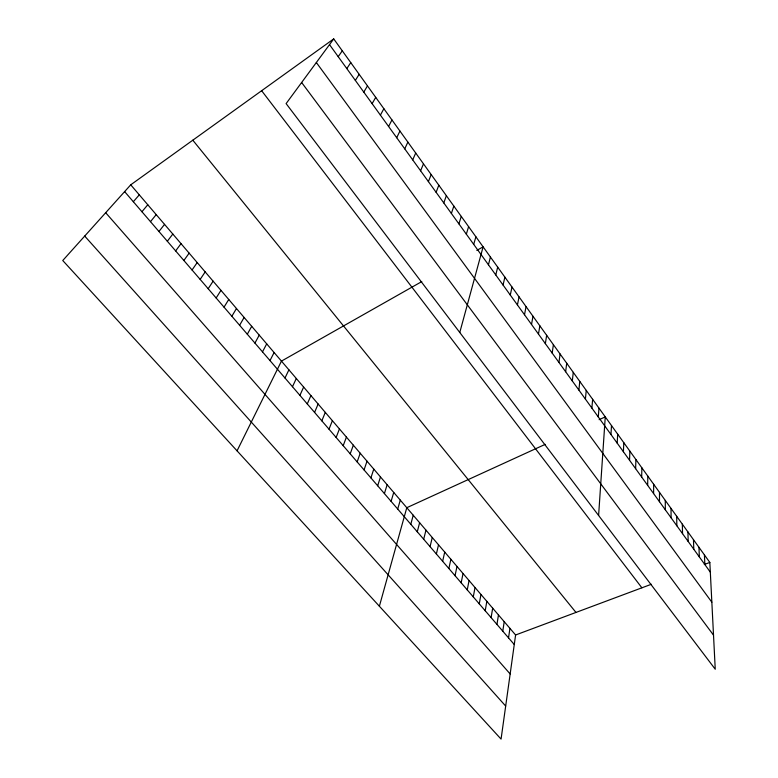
<?xml version="1.0" encoding="UTF-8"?>
<svg xmlns="http://www.w3.org/2000/svg" width="778" height="778" viewBox="0 0 778 778"><rect width="100%" height="100%" fill="white"/><g stroke="black" fill="none" stroke-linecap="round" stroke-linejoin="round"><path stroke-width="1.17" d="M659.481 501.732L659.501 492.377M653.598 493.573L653.676 484.266M647.666 485.355L647.802 476.087M641.675 477.06L641.879 467.841M635.636 468.696L635.898 459.526M629.548 460.255L629.879 451.143M623.402 451.746L623.8 442.682M617.207 443.168L617.674 434.153M610.963 434.513L611.498 425.556M598.603 515.493L605.265 416.882L599.118 419.692M598.301 416.969L598.972 408.129M591.883 408.09L592.632 399.299M585.416 399.124L586.233 390.391M578.89 390.079L579.785 381.414M572.307 380.957L573.269 372.351M565.655 371.748L566.705 363.209M558.954 362.46L560.082 353.98M130.733 184.824L515.6 634.984L501.071 739.1L62.755 260.523L130.733 184.824L333.723 38.9L709.828 562.436L715.245 669.226L286.11 103.6L333.723 38.9M552.185 353.095L553.391 344.673M508.54 637.882L509.93 628.352M502.773 631.172L504.222 621.671M545.359 343.633L546.652 335.289M496.957 624.423L498.465 614.941M491.103 617.615L492.678 608.172M538.473 334.093L539.844 325.817M485.209 610.759L486.834 601.336M531.52 324.465L532.979 316.257M479.267 603.854L480.96 594.46M473.277 596.891L475.027 587.526M524.508 314.74L526.045 306.61M467.247 589.88L469.056 580.544M461.169 582.81L463.046 573.512M517.428 304.937L519.052 296.875M455.042 575.691L456.987 566.423M510.28 295.037L511.992 287.053M448.867 568.514L450.88 559.275M442.643 561.278L444.724 552.079M503.065 285.04L504.873 277.133M436.38 553.994L438.52 544.824M430.059 546.652L432.267 537.52M495.781 274.955L497.687 267.126M423.689 539.242L425.974 530.149M488.438 264.783L490.432 257.032M417.271 531.782L419.624 522.728M410.803 524.265L413.235 515.24M459.769 332.498L483.109 246.84L476.817 250.399M379.382 606.227L406.787 507.703L545.222 444.355M473.705 244.38L475.893 236.794M397.714 509.045L400.291 500.108M391.091 501.353L393.736 492.445M466.333 234.159L468.609 226.661M384.41 493.583L387.143 484.723M377.68 485.764L380.481 476.943M458.884 223.84L461.266 216.44M370.902 477.877L373.78 469.095M451.366 213.435L453.846 206.112M364.055 469.922L367.022 461.189M357.16 461.908L360.204 453.224M443.781 202.922L446.358 195.696M350.207 453.827L353.338 445.191M343.205 445.677L346.414 437.09M436.127 192.312L438.802 185.174M336.135 437.469L339.432 428.921M428.396 181.605L431.177 174.564M329.006 429.184L332.391 420.684M321.829 420.83L325.292 412.389M420.587 170.79L423.485 163.847M314.584 412.408L318.134 404.015M307.281 403.918L310.918 395.574M412.71 159.869L415.705 153.023M299.909 395.36L303.644 387.065M404.745 148.851L407.866 142.102M292.479 386.724L296.311 378.487M284.991 378.011L288.91 369.832M396.712 137.716L399.941 131.074M237.057 450.832L281.451 361.109L421.783 281.587M388.601 126.474L391.947 119.948M269.995 360.584L274.109 352.522M262.497 351.86L266.708 343.857M380.403 115.125L383.865 108.706M254.931 343.069L259.239 335.133M247.307 334.209L251.712 326.322M372.137 103.668L375.716 97.347M239.614 325.262L244.127 317.443M231.863 316.247L236.473 308.496M363.783 92.096L367.479 85.891M224.035 307.154L228.751 299.462M355.342 80.406L359.164 74.318M216.148 297.984L220.962 290.359M208.183 288.726L213.114 281.169M346.813 68.59L350.771 62.629M200.16 279.399L205.188 271.911M192.059 269.985L197.204 262.565M338.206 56.668L342.291 50.823M183.89 260.484L189.151 253.142M175.653 250.905L181.021 243.64M167.338 241.238L172.823 234.052M158.945 231.494L164.557 224.375M150.485 221.652L156.213 214.621M141.946 211.733L147.791 204.77M133.33 201.716L139.301 194.84M515.6 634.984L651.351 584.278M704.294 564.507L709.828 562.436M84.705 236.084L505.681 706.064M105.682 212.715L510.154 673.962M124.636 191.612L514.268 644.534M192.808 140.196L575.963 612.432M261.641 90.715L641.889 587.818M301.631 82.497L713.514 635.13M316.345 62.512L711.841 602.191M329.512 44.618L710.324 572.151M704.421 554.909L704.858 564.585M698.965 547.313L699.344 556.951M693.461 539.65L693.791 549.258M687.917 531.928L688.19 541.498M682.325 524.148L682.549 533.679M676.685 516.3L676.85 525.792M671.006 508.394L671.113 517.837M665.278 500.419L665.326 509.814"/></g></svg>
